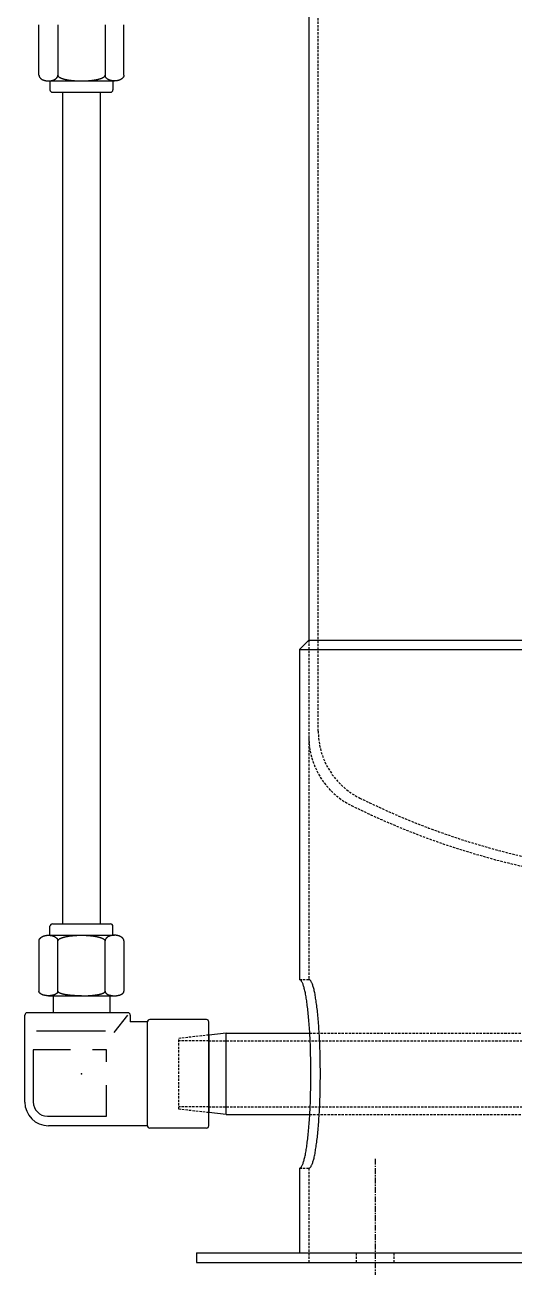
# Model space of a CAD drawing. Extents: x 248 to 1051, y -44 to 964.
# Drawn here: x 275.1 to 378.8, y 89.5 to 353 of the extents above; entities that cross this region are included whole.
import ezdxf

# ---------------------------------------------------------------- set-up
doc = ezdxf.new("R2010")
doc.units = 0
doc.linetypes.add('CENTER', pattern=[2, 1.25, -0.25, 0.25, -0.25])
doc.linetypes.add('DASHED', pattern=[0.75, 0.5, -0.25])
doc.layers.get('0').update_dxf_attribs({"linetype": 'CONTINUOUS'})
doc.layers.add('CENTER', color=1, linetype='CENTER')

msp = doc.modelspace()

# ---------------------------------------------------------------- linework, layer by layer
at = {"color": 3, "linetype": 'DASHED'}
for p, q in [((337.3, 203.21), (337.3, 378.65)), ((335.3, 222.52), (335.3, 150.52)), ((333.3, 150.52), (335.3, 150.52)), ((314.09, 138.75), (307.74, 138.02)), ((307.74, 123.02), (307.74, 138.02)), ((314.09, 137.52), (307.74, 137.52)), ((314.09, 137.52), (393.5, 137.52)), ((335.5, 139.17), (389.85, 139.17)), ((314.09, 123.52), (307.74, 123.52)), ((314.09, 122.29), (307.74, 123.02)), ((314.09, 123.52), (393.5, 123.52)), ((335.5, 121.87), (389.85, 121.87)), ((333.3, 110.52), (335.3, 110.52)), ((335.3, 110.52), (335.3, 90.52)), ((345.33, 92.52), (345.33, 90.52)), ((353.33, 92.52), (353.33, 90.52))]:
    msp.add_line(p, q, dxfattribs=at)
at = {"color": 7, "linetype": 'CONTINUOUS'}
for p, q in [((335.3, 361.87), (335.3, 222.52)), ((278.09, 342.33), (278.09, 353.01)), ((282.09, 353.01), (282.09, 342.04)), ((292.1, 353.01), (292.1, 342.04)), ((296.09, 342.33), (296.09, 353.01)), ((280.09, 341.12), (294.1, 341.12)), ((280.42, 341.12), (280.42, 339.22)), ((293.76, 341.12), (293.76, 339.22)), ((280.92, 338.72), (293.26, 338.72)), ((283.09, 338.72), (283.09, 162.32)), ((291.09, 338.72), (291.09, 162.32)), ((333.3, 220.52), (335.3, 222.52)), ((335.3, 222.52), (416.5, 222.52)), ((333.3, 220.52), (333.3, 150.52)), ((333.3, 220.52), (416.5, 220.52)), ((280.42, 159.92), (280.42, 161.82)), ((280.92, 162.32), (293.26, 162.32)), ((293.76, 159.92), (293.76, 161.82)), ((278.09, 158.71), (278.09, 148.02)), ((280.09, 159.92), (294.1, 159.92)), ((282.09, 148.02), (282.09, 158.99)), ((292.1, 148.02), (292.1, 158.99)), ((296.09, 158.71), (296.09, 148.02)), ((280.09, 147.09), (294.1, 147.09)), ((281.08, 147.09), (281.08, 143.48)), ((293.11, 147.09), (293.11, 143.48)), ((275.09, 124.52), (275.09, 142.98)), ((296.95, 143.48), (275.59, 143.48)), ((294, 139.29), (296.95, 142.98)), ((297.45, 142.98), (297.45, 141.52)), ((301.09, 141.52), (297.45, 141.52)), ((301.09, 119.52), (301.09, 141.52)), ((313.59, 142.02), (301.59, 142.02)), ((314.09, 119.52), (314.09, 141.52)), ((277.55, 139.63), (292.2, 139.63)), ((317.74, 139.17), (314.09, 138.75)), ((314.09, 138.75), (314.09, 122.29)), ((317.74, 121.87), (317.74, 139.17)), ((317.74, 139.17), (335.5, 139.17)), ((276.87, 135.58), (276.87, 124.55)), ((284.79, 135.58), (276.87, 135.58)), ((292.41, 135.58), (289.42, 135.58)), ((292.41, 133.05), (292.41, 135.58)), ((292.41, 121.55), (292.41, 128.12)), ((279.87, 121.55), (292.41, 121.55)), ((317.74, 121.87), (314.09, 122.29)), ((317.74, 121.87), (335.5, 121.87)), ((301.09, 119.52), (280.09, 119.52)), ((313.59, 119.02), (301.59, 119.02)), ((333.3, 110.52), (333.3, 92.52)), ((311.5, 92.52), (311.5, 90.52)), ((311.5, 92.52), (416.5, 92.52)), ((311.5, 90.52), (416.5, 90.52))]:
    msp.add_line(p, q, dxfattribs=at)
for points in [[(278.09, 342.33, 0), (278.09, 342.3, 0), (278.1, 342.27, 0), (278.1, 342.24, 0), (278.1, 342.21, 0), (278.11, 342.18, 0), (278.12, 342.15, 0), (278.12, 342.12, 0), (278.13, 342.09, 0), (278.14, 342.06, 0), (278.15, 342.03, 0), (278.17, 342, 0), (278.18, 341.98, 0), (278.19, 341.95, 0), (278.21, 341.92, 0), (278.23, 341.89, 0), (278.25, 341.86, 0), (278.26, 341.84, 0), (278.29, 341.81, 0), (278.31, 341.78, 0), (278.33, 341.76, 0), (278.35, 341.73, 0), (278.38, 341.7, 0), (278.4, 341.68, 0), (278.43, 341.65, 0), (278.46, 341.63, 0), (278.49, 341.61, 0), (278.52, 341.58, 0), (278.55, 341.56, 0), (278.58, 341.54, 0), (278.61, 341.51, 0), (278.64, 341.49, 0), (278.68, 341.47, 0), (278.71, 341.45, 0), (278.75, 341.43, 0), (278.79, 341.41, 0), (278.82, 341.39, 0), (278.86, 341.37, 0), (278.9, 341.35, 0), (278.94, 341.34, 0), (278.98, 341.32, 0), (279.02, 341.3, 0), (279.06, 341.29, 0), (279.11, 341.27, 0), (279.15, 341.26, 0), (279.19, 341.25, 0), (279.24, 341.23, 0), (279.28, 341.22, 0), (279.33, 341.21, 0), (279.37, 341.2, 0), (279.42, 341.19, 0), (279.46, 341.18, 0), (279.51, 341.17, 0), (279.56, 341.16, 0), (279.61, 341.15, 0), (279.65, 341.15, 0), (279.7, 341.14, 0), (279.75, 341.13, 0), (279.8, 341.13, 0), (279.85, 341.12, 0), (279.89, 341.12, 0), (279.94, 341.12, 0), (279.99, 341.12, 0), (280.04, 341.12, 0), (280.09, 341.12, 0), (280.14, 341.12, 0), (280.19, 341.12, 0), (280.24, 341.12, 0), (280.29, 341.12, 0), (280.33, 341.12, 0), (280.38, 341.13, 0), (280.43, 341.13, 0), (280.48, 341.14, 0), (280.53, 341.15, 0), (280.58, 341.15, 0), (280.62, 341.16, 0), (280.67, 341.17, 0), (280.72, 341.18, 0), (280.76, 341.19, 0), (280.81, 341.2, 0), (280.86, 341.21, 0), (280.9, 341.22, 0), (280.94, 341.23, 0), (280.99, 341.25, 0), (281.03, 341.26, 0), (281.07, 341.27, 0), (281.12, 341.29, 0), (281.16, 341.3, 0), (281.2, 341.32, 0), (281.24, 341.34, 0), (281.28, 341.35, 0), (281.32, 341.37, 0), (281.36, 341.39, 0), (281.4, 341.41, 0), (281.43, 341.43, 0), (281.47, 341.45, 0), (281.5, 341.47, 0), (281.54, 341.49, 0), (281.57, 341.51, 0), (281.6, 341.54, 0), (281.63, 341.56, 0), (281.67, 341.58, 0), (281.69, 341.61, 0), (281.72, 341.63, 0), (281.75, 341.65, 0), (281.78, 341.68, 0), (281.8, 341.7, 0), (281.83, 341.73, 0), (281.85, 341.76, 0), (281.88, 341.78, 0), (281.9, 341.81, 0), (281.92, 341.84, 0), (281.94, 341.86, 0), (281.95, 341.89, 0), (281.97, 341.92, 0), (281.99, 341.95, 0), (282, 341.98, 0), (282.02, 342, 0), (282.03, 342.03, 0), (282.04, 342.06, 0), (282.05, 342.09, 0), (282.06, 342.12, 0), (282.07, 342.15, 0), (282.07, 342.18, 0), (282.08, 342.21, 0), (282.08, 342.24, 0), (282.09, 342.27, 0), (282.09, 342.3, 0), (282.09, 342.33, 0)], [(282.09, 342.33, 0), (282.09, 342.3, 0), (282.09, 342.27, 0), (282.1, 342.24, 0), (282.11, 342.21, 0), (282.13, 342.18, 0), (282.14, 342.15, 0), (282.16, 342.12, 0), (282.18, 342.09, 0), (282.21, 342.06, 0), (282.24, 342.03, 0), (282.27, 342, 0), (282.3, 341.98, 0), (282.34, 341.95, 0), (282.38, 341.92, 0), (282.42, 341.89, 0), (282.47, 341.86, 0), (282.52, 341.84, 0), (282.57, 341.81, 0), (282.62, 341.78, 0), (282.68, 341.76, 0), (282.74, 341.73, 0), (282.8, 341.7, 0), (282.87, 341.68, 0), (282.93, 341.65, 0), (283, 341.63, 0), (283.07, 341.61, 0), (283.15, 341.58, 0), (283.22, 341.56, 0), (283.3, 341.54, 0), (283.38, 341.51, 0), (283.47, 341.49, 0), (283.55, 341.47, 0), (283.64, 341.45, 0), (283.73, 341.43, 0), (283.82, 341.41, 0), (283.92, 341.39, 0), (284.01, 341.37, 0), (284.11, 341.35, 0), (284.21, 341.34, 0), (284.31, 341.32, 0), (284.42, 341.3, 0), (284.52, 341.29, 0), (284.63, 341.27, 0), (284.73, 341.26, 0), (284.84, 341.25, 0), (284.95, 341.23, 0), (285.06, 341.22, 0), (285.18, 341.21, 0), (285.29, 341.2, 0), (285.41, 341.19, 0), (285.52, 341.18, 0), (285.64, 341.17, 0), (285.76, 341.16, 0), (285.88, 341.15, 0), (286, 341.15, 0), (286.12, 341.14, 0), (286.24, 341.13, 0), (286.36, 341.13, 0), (286.48, 341.12, 0), (286.6, 341.12, 0), (286.73, 341.12, 0), (286.85, 341.12, 0), (286.97, 341.12, 0), (287.09, 341.12, 0), (287.22, 341.12, 0), (287.34, 341.12, 0), (287.46, 341.12, 0), (287.58, 341.12, 0), (287.71, 341.12, 0), (287.83, 341.13, 0), (287.95, 341.13, 0), (288.07, 341.14, 0), (288.19, 341.15, 0), (288.31, 341.15, 0), (288.43, 341.16, 0), (288.55, 341.17, 0), (288.66, 341.18, 0), (288.78, 341.19, 0), (288.89, 341.2, 0), (289.01, 341.21, 0), (289.12, 341.22, 0), (289.23, 341.23, 0), (289.34, 341.25, 0), (289.45, 341.26, 0), (289.56, 341.27, 0), (289.67, 341.29, 0), (289.77, 341.3, 0), (289.88, 341.32, 0), (289.98, 341.34, 0), (290.08, 341.35, 0), (290.17, 341.37, 0), (290.27, 341.39, 0), (290.36, 341.41, 0), (290.45, 341.43, 0), (290.55, 341.45, 0), (290.63, 341.47, 0), (290.72, 341.49, 0), (290.8, 341.51, 0), (290.88, 341.54, 0), (290.96, 341.56, 0), (291.04, 341.58, 0), (291.11, 341.61, 0), (291.19, 341.63, 0), (291.26, 341.65, 0), (291.32, 341.68, 0), (291.39, 341.7, 0), (291.45, 341.73, 0), (291.51, 341.76, 0), (291.56, 341.78, 0), (291.62, 341.81, 0), (291.67, 341.84, 0), (291.72, 341.86, 0), (291.76, 341.89, 0), (291.81, 341.92, 0), (291.85, 341.95, 0), (291.88, 341.98, 0), (291.92, 342, 0), (291.95, 342.03, 0), (291.98, 342.06, 0), (292, 342.09, 0), (292.03, 342.12, 0), (292.05, 342.15, 0), (292.06, 342.18, 0), (292.07, 342.21, 0), (292.09, 342.24, 0), (292.09, 342.27, 0), (292.1, 342.3, 0), (292.1, 342.33, 0)], [(296.09, 342.33, 0), (296.09, 342.3, 0), (296.09, 342.27, 0), (296.09, 342.24, 0), (296.08, 342.21, 0), (296.08, 342.18, 0), (296.07, 342.15, 0), (296.06, 342.12, 0), (296.06, 342.09, 0), (296.05, 342.06, 0), (296.03, 342.03, 0), (296.02, 342, 0), (296.01, 341.98, 0), (295.99, 341.95, 0), (295.98, 341.92, 0), (295.96, 341.89, 0), (295.94, 341.86, 0), (295.92, 341.84, 0), (295.9, 341.81, 0), (295.88, 341.78, 0), (295.86, 341.76, 0), (295.83, 341.73, 0), (295.81, 341.7, 0), (295.78, 341.68, 0), (295.76, 341.65, 0), (295.73, 341.63, 0), (295.7, 341.61, 0), (295.67, 341.58, 0), (295.64, 341.56, 0), (295.61, 341.54, 0), (295.58, 341.51, 0), (295.54, 341.49, 0), (295.51, 341.47, 0), (295.47, 341.45, 0), (295.44, 341.43, 0), (295.4, 341.41, 0), (295.36, 341.39, 0), (295.32, 341.37, 0), (295.29, 341.35, 0), (295.25, 341.34, 0), (295.21, 341.32, 0), (295.17, 341.3, 0), (295.12, 341.29, 0), (295.08, 341.27, 0), (295.04, 341.26, 0), (295, 341.25, 0), (294.95, 341.23, 0), (294.91, 341.22, 0), (294.86, 341.21, 0), (294.81, 341.2, 0), (294.77, 341.19, 0), (294.72, 341.18, 0), (294.68, 341.17, 0), (294.63, 341.16, 0), (294.58, 341.15, 0), (294.53, 341.15, 0), (294.49, 341.14, 0), (294.44, 341.13, 0), (294.39, 341.13, 0), (294.34, 341.12, 0), (294.29, 341.12, 0), (294.24, 341.12, 0), (294.19, 341.12, 0), (294.15, 341.12, 0), (294.1, 341.12, 0), (294.05, 341.12, 0), (294, 341.12, 0), (293.95, 341.12, 0), (293.9, 341.12, 0), (293.85, 341.12, 0), (293.8, 341.13, 0), (293.75, 341.13, 0), (293.71, 341.14, 0), (293.66, 341.15, 0), (293.61, 341.15, 0), (293.56, 341.16, 0), (293.52, 341.17, 0), (293.47, 341.18, 0), (293.42, 341.19, 0), (293.38, 341.2, 0), (293.33, 341.21, 0), (293.29, 341.22, 0), (293.24, 341.23, 0), (293.2, 341.25, 0), (293.15, 341.26, 0), (293.11, 341.27, 0), (293.07, 341.29, 0), (293.03, 341.3, 0), (292.99, 341.32, 0), (292.95, 341.34, 0), (292.91, 341.35, 0), (292.87, 341.37, 0), (292.83, 341.39, 0), (292.79, 341.41, 0), (292.75, 341.43, 0), (292.72, 341.45, 0), (292.68, 341.47, 0), (292.65, 341.49, 0), (292.62, 341.51, 0), (292.58, 341.54, 0), (292.55, 341.56, 0), (292.52, 341.58, 0), (292.49, 341.61, 0), (292.46, 341.63, 0), (292.44, 341.65, 0), (292.41, 341.68, 0), (292.38, 341.7, 0), (292.36, 341.73, 0), (292.33, 341.76, 0), (292.31, 341.78, 0), (292.29, 341.81, 0), (292.27, 341.84, 0), (292.25, 341.86, 0), (292.23, 341.89, 0), (292.22, 341.92, 0), (292.2, 341.95, 0), (292.19, 341.98, 0), (292.17, 342, 0), (292.16, 342.03, 0), (292.15, 342.06, 0), (292.14, 342.09, 0), (292.13, 342.12, 0), (292.12, 342.15, 0), (292.11, 342.18, 0), (292.11, 342.21, 0), (292.11, 342.24, 0), (292.1, 342.27, 0), (292.1, 342.3, 0), (292.1, 342.33, 0)], [(278.09, 158.71, 0), (278.09, 158.74, 0), (278.1, 158.76, 0), (278.1, 158.79, 0), (278.1, 158.82, 0), (278.11, 158.85, 0), (278.12, 158.88, 0), (278.12, 158.91, 0), (278.13, 158.94, 0), (278.14, 158.97, 0), (278.15, 159, 0), (278.17, 159.03, 0), (278.18, 159.06, 0), (278.19, 159.09, 0), (278.21, 159.11, 0), (278.23, 159.14, 0), (278.25, 159.17, 0), (278.26, 159.2, 0), (278.29, 159.22, 0), (278.31, 159.25, 0), (278.33, 159.28, 0), (278.35, 159.3, 0), (278.38, 159.33, 0), (278.4, 159.35, 0), (278.43, 159.38, 0), (278.46, 159.4, 0), (278.49, 159.43, 0), (278.52, 159.45, 0), (278.55, 159.47, 0), (278.58, 159.5, 0), (278.61, 159.52, 0), (278.64, 159.54, 0), (278.68, 159.56, 0), (278.71, 159.58, 0), (278.75, 159.6, 0), (278.79, 159.62, 0), (278.82, 159.64, 0), (278.86, 159.66, 0), (278.9, 159.68, 0), (278.94, 159.7, 0), (278.98, 159.71, 0), (279.02, 159.73, 0), (279.06, 159.75, 0), (279.11, 159.76, 0), (279.15, 159.77, 0), (279.19, 159.79, 0), (279.24, 159.8, 0), (279.28, 159.81, 0), (279.33, 159.82, 0), (279.37, 159.84, 0), (279.42, 159.85, 0), (279.46, 159.86, 0), (279.51, 159.87, 0), (279.56, 159.87, 0), (279.61, 159.88, 0), (279.65, 159.89, 0), (279.7, 159.89, 0), (279.75, 159.9, 0), (279.8, 159.9, 0), (279.85, 159.91, 0), (279.89, 159.91, 0), (279.94, 159.91, 0), (279.99, 159.91, 0), (280.04, 159.92, 0), (280.09, 159.92, 0), (280.14, 159.92, 0), (280.19, 159.91, 0), (280.24, 159.91, 0), (280.29, 159.91, 0), (280.33, 159.91, 0), (280.38, 159.9, 0), (280.43, 159.9, 0), (280.48, 159.89, 0), (280.53, 159.89, 0), (280.58, 159.88, 0), (280.62, 159.87, 0), (280.67, 159.87, 0), (280.72, 159.86, 0), (280.76, 159.85, 0), (280.81, 159.84, 0), (280.86, 159.82, 0), (280.9, 159.81, 0), (280.94, 159.8, 0), (280.99, 159.79, 0), (281.03, 159.77, 0), (281.07, 159.76, 0), (281.12, 159.75, 0), (281.16, 159.73, 0), (281.2, 159.71, 0), (281.24, 159.7, 0), (281.28, 159.68, 0), (281.32, 159.66, 0), (281.36, 159.64, 0), (281.4, 159.62, 0), (281.43, 159.6, 0), (281.47, 159.58, 0), (281.5, 159.56, 0), (281.54, 159.54, 0), (281.57, 159.52, 0), (281.6, 159.5, 0), (281.63, 159.47, 0), (281.67, 159.45, 0), (281.69, 159.43, 0), (281.72, 159.4, 0), (281.75, 159.38, 0), (281.78, 159.35, 0), (281.8, 159.33, 0), (281.83, 159.3, 0), (281.85, 159.28, 0), (281.88, 159.25, 0), (281.9, 159.22, 0), (281.92, 159.2, 0), (281.94, 159.17, 0), (281.95, 159.14, 0), (281.97, 159.11, 0), (281.99, 159.09, 0), (282, 159.06, 0), (282.02, 159.03, 0), (282.03, 159, 0), (282.04, 158.97, 0), (282.05, 158.94, 0), (282.06, 158.91, 0), (282.07, 158.88, 0), (282.07, 158.85, 0), (282.08, 158.82, 0), (282.08, 158.79, 0), (282.09, 158.76, 0), (282.09, 158.74, 0), (282.09, 158.71, 0)], [(282.09, 158.71, 0), (282.09, 158.74, 0), (282.09, 158.76, 0), (282.1, 158.79, 0), (282.11, 158.82, 0), (282.13, 158.85, 0), (282.14, 158.88, 0), (282.16, 158.91, 0), (282.18, 158.94, 0), (282.21, 158.97, 0), (282.24, 159, 0), (282.27, 159.03, 0), (282.3, 159.06, 0), (282.34, 159.09, 0), (282.38, 159.11, 0), (282.42, 159.14, 0), (282.47, 159.17, 0), (282.52, 159.2, 0), (282.57, 159.22, 0), (282.62, 159.25, 0), (282.68, 159.28, 0), (282.74, 159.3, 0), (282.8, 159.33, 0), (282.87, 159.35, 0), (282.93, 159.38, 0), (283, 159.4, 0), (283.07, 159.43, 0), (283.15, 159.45, 0), (283.22, 159.47, 0), (283.3, 159.5, 0), (283.38, 159.52, 0), (283.47, 159.54, 0), (283.55, 159.56, 0), (283.64, 159.58, 0), (283.73, 159.6, 0), (283.82, 159.62, 0), (283.92, 159.64, 0), (284.01, 159.66, 0), (284.11, 159.68, 0), (284.21, 159.7, 0), (284.31, 159.71, 0), (284.42, 159.73, 0), (284.52, 159.75, 0), (284.63, 159.76, 0), (284.73, 159.77, 0), (284.84, 159.79, 0), (284.95, 159.8, 0), (285.06, 159.81, 0), (285.18, 159.82, 0), (285.29, 159.84, 0), (285.41, 159.85, 0), (285.52, 159.86, 0), (285.64, 159.87, 0), (285.76, 159.87, 0), (285.88, 159.88, 0), (286, 159.89, 0), (286.12, 159.89, 0), (286.24, 159.9, 0), (286.36, 159.9, 0), (286.48, 159.91, 0), (286.6, 159.91, 0), (286.73, 159.91, 0), (286.85, 159.91, 0), (286.97, 159.92, 0), (287.09, 159.92, 0), (287.22, 159.92, 0), (287.34, 159.91, 0), (287.46, 159.91, 0), (287.58, 159.91, 0), (287.71, 159.91, 0), (287.83, 159.9, 0), (287.95, 159.9, 0), (288.07, 159.89, 0), (288.19, 159.89, 0), (288.31, 159.88, 0), (288.43, 159.87, 0), (288.55, 159.87, 0), (288.66, 159.86, 0), (288.78, 159.85, 0), (288.89, 159.84, 0), (289.01, 159.82, 0), (289.12, 159.81, 0), (289.23, 159.8, 0), (289.34, 159.79, 0), (289.45, 159.77, 0), (289.56, 159.76, 0), (289.67, 159.75, 0), (289.77, 159.73, 0), (289.88, 159.71, 0), (289.98, 159.7, 0), (290.08, 159.68, 0), (290.17, 159.66, 0), (290.27, 159.64, 0), (290.36, 159.62, 0), (290.45, 159.6, 0), (290.55, 159.58, 0), (290.63, 159.56, 0), (290.72, 159.54, 0), (290.8, 159.52, 0), (290.88, 159.5, 0), (290.96, 159.47, 0), (291.04, 159.45, 0), (291.11, 159.43, 0), (291.19, 159.4, 0), (291.26, 159.38, 0), (291.32, 159.35, 0), (291.39, 159.33, 0), (291.45, 159.3, 0), (291.51, 159.28, 0), (291.56, 159.25, 0), (291.62, 159.22, 0), (291.67, 159.2, 0), (291.72, 159.17, 0), (291.76, 159.14, 0), (291.81, 159.11, 0), (291.85, 159.09, 0), (291.88, 159.06, 0), (291.92, 159.03, 0), (291.95, 159, 0), (291.98, 158.97, 0), (292, 158.94, 0), (292.03, 158.91, 0), (292.05, 158.88, 0), (292.06, 158.85, 0), (292.07, 158.82, 0), (292.09, 158.79, 0), (292.09, 158.76, 0), (292.1, 158.74, 0), (292.1, 158.71, 0)], [(296.09, 158.71, 0), (296.09, 158.74, 0), (296.09, 158.76, 0), (296.09, 158.79, 0), (296.08, 158.82, 0), (296.08, 158.85, 0), (296.07, 158.88, 0), (296.06, 158.91, 0), (296.06, 158.94, 0), (296.05, 158.97, 0), (296.03, 159, 0), (296.02, 159.03, 0), (296.01, 159.06, 0), (295.99, 159.09, 0), (295.98, 159.11, 0), (295.96, 159.14, 0), (295.94, 159.17, 0), (295.92, 159.2, 0), (295.9, 159.22, 0), (295.88, 159.25, 0), (295.86, 159.28, 0), (295.83, 159.3, 0), (295.81, 159.33, 0), (295.78, 159.35, 0), (295.76, 159.38, 0), (295.73, 159.4, 0), (295.7, 159.43, 0), (295.67, 159.45, 0), (295.64, 159.47, 0), (295.61, 159.5, 0), (295.58, 159.52, 0), (295.54, 159.54, 0), (295.51, 159.56, 0), (295.47, 159.58, 0), (295.44, 159.6, 0), (295.4, 159.62, 0), (295.36, 159.64, 0), (295.32, 159.66, 0), (295.29, 159.68, 0), (295.25, 159.7, 0), (295.21, 159.71, 0), (295.17, 159.73, 0), (295.12, 159.75, 0), (295.08, 159.76, 0), (295.04, 159.77, 0), (295, 159.79, 0), (294.95, 159.8, 0), (294.91, 159.81, 0), (294.86, 159.82, 0), (294.81, 159.84, 0), (294.77, 159.85, 0), (294.72, 159.86, 0), (294.68, 159.87, 0), (294.63, 159.87, 0), (294.58, 159.88, 0), (294.53, 159.89, 0), (294.49, 159.89, 0), (294.44, 159.9, 0), (294.39, 159.9, 0), (294.34, 159.91, 0), (294.29, 159.91, 0), (294.24, 159.91, 0), (294.19, 159.91, 0), (294.15, 159.92, 0), (294.1, 159.92, 0), (294.05, 159.92, 0), (294, 159.91, 0), (293.95, 159.91, 0), (293.9, 159.91, 0), (293.85, 159.91, 0), (293.8, 159.9, 0), (293.75, 159.9, 0), (293.71, 159.89, 0), (293.66, 159.89, 0), (293.61, 159.88, 0), (293.56, 159.87, 0), (293.52, 159.87, 0), (293.47, 159.86, 0), (293.42, 159.85, 0), (293.38, 159.84, 0), (293.33, 159.82, 0), (293.29, 159.81, 0), (293.24, 159.8, 0), (293.2, 159.79, 0), (293.15, 159.77, 0), (293.11, 159.76, 0), (293.07, 159.75, 0), (293.03, 159.73, 0), (292.99, 159.71, 0), (292.95, 159.7, 0), (292.91, 159.68, 0), (292.87, 159.66, 0), (292.83, 159.64, 0), (292.79, 159.62, 0), (292.75, 159.6, 0), (292.72, 159.58, 0), (292.68, 159.56, 0), (292.65, 159.54, 0), (292.62, 159.52, 0), (292.58, 159.5, 0), (292.55, 159.47, 0), (292.52, 159.45, 0), (292.49, 159.43, 0), (292.46, 159.4, 0), (292.44, 159.38, 0), (292.41, 159.35, 0), (292.38, 159.33, 0), (292.36, 159.3, 0), (292.33, 159.28, 0), (292.31, 159.25, 0), (292.29, 159.22, 0), (292.27, 159.2, 0), (292.25, 159.17, 0), (292.23, 159.14, 0), (292.22, 159.11, 0), (292.2, 159.09, 0), (292.19, 159.06, 0), (292.17, 159.03, 0), (292.16, 159, 0), (292.15, 158.97, 0), (292.14, 158.94, 0), (292.13, 158.91, 0), (292.12, 158.88, 0), (292.11, 158.85, 0), (292.11, 158.82, 0), (292.11, 158.79, 0), (292.1, 158.76, 0), (292.1, 158.74, 0), (292.1, 158.71, 0)], [(333.3, 110.52, 0), (333.36, 110.52, 0), (333.42, 110.54, 0), (333.48, 110.57, 0), (333.54, 110.61, 0), (333.6, 110.67, 0), (333.66, 110.73, 0), (333.72, 110.81, 0), (333.78, 110.9, 0), (333.83, 111, 0), (333.89, 111.12, 0), (333.95, 111.24, 0), (334.01, 111.38, 0), (334.07, 111.53, 0), (334.12, 111.69, 0), (334.18, 111.86, 0), (334.23, 112.04, 0), (334.29, 112.23, 0), (334.34, 112.44, 0), (334.4, 112.65, 0), (334.45, 112.88, 0), (334.5, 113.11, 0), (334.56, 113.36, 0), (334.61, 113.62, 0), (334.66, 113.89, 0), (334.71, 114.17, 0), (334.75, 114.45, 0), (334.8, 114.75, 0), (334.85, 115.06, 0), (334.89, 115.37, 0), (334.94, 115.7, 0), (334.98, 116.03, 0), (335.03, 116.37, 0), (335.07, 116.73, 0), (335.11, 117.08, 0), (335.15, 117.45, 0), (335.19, 117.83, 0), (335.22, 118.21, 0), (335.26, 118.6, 0), (335.3, 119, 0), (335.33, 119.41, 0), (335.36, 119.82, 0), (335.39, 120.23, 0), (335.42, 120.66, 0), (335.45, 121.09, 0), (335.48, 121.52, 0), (335.51, 121.97, 0), (335.53, 122.41, 0), (335.56, 122.86, 0), (335.58, 123.32, 0), (335.6, 123.78, 0), (335.62, 124.24, 0), (335.63, 124.71, 0), (335.65, 125.18, 0), (335.67, 125.66, 0), (335.68, 126.13, 0), (335.69, 126.61, 0), (335.7, 127.1, 0), (335.71, 127.58, 0), (335.72, 128.07, 0), (335.73, 128.56, 0), (335.73, 129.04, 0), (335.74, 129.53, 0), (335.74, 130.03, 0), (335.74, 130.52, 0), (335.74, 131.01, 0), (335.74, 131.5, 0), (335.73, 131.99, 0), (335.73, 132.48, 0), (335.72, 132.97, 0), (335.71, 133.45, 0), (335.7, 133.94, 0), (335.69, 134.42, 0), (335.68, 134.9, 0), (335.67, 135.38, 0), (335.65, 135.85, 0), (335.63, 136.32, 0), (335.62, 136.79, 0), (335.6, 137.25, 0), (335.58, 137.71, 0), (335.56, 138.17, 0), (335.53, 138.62, 0), (335.51, 139.07, 0), (335.48, 139.51, 0), (335.45, 139.94, 0), (335.42, 140.37, 0), (335.39, 140.8, 0), (335.36, 141.22, 0), (335.33, 141.63, 0), (335.3, 142.03, 0), (335.26, 142.43, 0), (335.22, 142.82, 0), (335.19, 143.2, 0), (335.15, 143.58, 0), (335.11, 143.95, 0), (335.07, 144.31, 0), (335.03, 144.66, 0), (334.98, 145, 0), (334.94, 145.34, 0), (334.89, 145.66, 0), (334.85, 145.98, 0), (334.8, 146.28, 0), (334.75, 146.58, 0), (334.71, 146.87, 0), (334.66, 147.15, 0), (334.61, 147.41, 0), (334.56, 147.67, 0), (334.5, 147.92, 0), (334.45, 148.16, 0), (334.4, 148.38, 0), (334.34, 148.6, 0), (334.29, 148.8, 0), (334.23, 148.99, 0), (334.18, 149.18, 0), (334.12, 149.35, 0), (334.07, 149.51, 0), (334.01, 149.66, 0), (333.95, 149.79, 0), (333.89, 149.92, 0), (333.83, 150.03, 0), (333.78, 150.13, 0), (333.72, 150.22, 0), (333.66, 150.3, 0), (333.6, 150.37, 0), (333.54, 150.42, 0), (333.48, 150.46, 0), (333.42, 150.49, 0), (333.36, 150.51, 0), (333.3, 150.52, 0)], [(282.09, 148.02, 0), (282.09, 148, 0), (282.09, 147.97, 0), (282.08, 147.95, 0), (282.08, 147.93, 0), (282.07, 147.91, 0), (282.07, 147.88, 0), (282.06, 147.86, 0), (282.05, 147.84, 0), (282.04, 147.81, 0), (282.03, 147.79, 0), (282.02, 147.77, 0), (282, 147.75, 0), (281.99, 147.73, 0), (281.97, 147.71, 0), (281.95, 147.68, 0), (281.94, 147.66, 0), (281.92, 147.64, 0), (281.9, 147.62, 0), (281.88, 147.6, 0), (281.85, 147.58, 0), (281.83, 147.56, 0), (281.8, 147.54, 0), (281.78, 147.52, 0), (281.75, 147.5, 0), (281.72, 147.48, 0), (281.69, 147.46, 0), (281.67, 147.44, 0), (281.63, 147.43, 0), (281.6, 147.41, 0), (281.57, 147.39, 0), (281.54, 147.38, 0), (281.5, 147.36, 0), (281.47, 147.34, 0), (281.43, 147.33, 0), (281.4, 147.31, 0), (281.36, 147.3, 0), (281.32, 147.28, 0), (281.28, 147.27, 0), (281.24, 147.26, 0), (281.2, 147.24, 0), (281.16, 147.23, 0), (281.12, 147.22, 0), (281.07, 147.21, 0), (281.03, 147.19, 0), (280.99, 147.19, 0), (280.94, 147.18, 0), (280.9, 147.16, 0), (280.86, 147.16, 0), (280.81, 147.15, 0), (280.76, 147.14, 0), (280.72, 147.13, 0), (280.67, 147.12, 0), (280.62, 147.12, 0), (280.58, 147.11, 0), (280.53, 147.11, 0), (280.48, 147.1, 0), (280.43, 147.1, 0), (280.38, 147.09, 0), (280.33, 147.09, 0), (280.29, 147.09, 0), (280.24, 147.09, 0), (280.19, 147.09, 0), (280.14, 147.09, 0), (280.09, 147.09, 0), (280.04, 147.09, 0), (279.99, 147.09, 0), (279.94, 147.09, 0), (279.89, 147.09, 0), (279.85, 147.09, 0), (279.8, 147.09, 0), (279.75, 147.1, 0), (279.7, 147.1, 0), (279.65, 147.11, 0), (279.61, 147.11, 0), (279.56, 147.12, 0), (279.51, 147.12, 0), (279.46, 147.13, 0), (279.42, 147.14, 0), (279.37, 147.15, 0), (279.33, 147.16, 0), (279.28, 147.16, 0), (279.24, 147.18, 0), (279.19, 147.19, 0), (279.15, 147.19, 0), (279.11, 147.21, 0), (279.06, 147.22, 0), (279.02, 147.23, 0), (278.98, 147.24, 0), (278.94, 147.26, 0), (278.9, 147.27, 0), (278.86, 147.28, 0), (278.82, 147.3, 0), (278.79, 147.31, 0), (278.75, 147.33, 0), (278.71, 147.34, 0), (278.68, 147.36, 0), (278.64, 147.38, 0), (278.61, 147.39, 0), (278.58, 147.41, 0), (278.55, 147.43, 0), (278.52, 147.44, 0), (278.49, 147.46, 0), (278.46, 147.48, 0), (278.43, 147.5, 0), (278.4, 147.52, 0), (278.38, 147.54, 0), (278.35, 147.56, 0), (278.33, 147.58, 0), (278.31, 147.6, 0), (278.29, 147.62, 0), (278.26, 147.64, 0), (278.25, 147.66, 0), (278.23, 147.68, 0), (278.21, 147.71, 0), (278.19, 147.73, 0), (278.18, 147.75, 0), (278.17, 147.77, 0), (278.15, 147.79, 0), (278.14, 147.81, 0), (278.13, 147.84, 0), (278.12, 147.86, 0), (278.12, 147.88, 0), (278.11, 147.91, 0), (278.1, 147.93, 0), (278.1, 147.95, 0), (278.1, 147.97, 0), (278.09, 148, 0), (278.09, 148.02, 0)], [(287.09, 147.07, 0), (287.03, 147.07, 0), (286.97, 147.07, 0), (286.91, 147.07, 0), (286.85, 147.07, 0), (286.79, 147.07, 0), (286.73, 147.07, 0), (286.67, 147.07, 0), (286.61, 147.07, 0), (286.55, 147.07, 0), (286.49, 147.07, 0), (286.43, 147.07, 0), (286.37, 147.08, 0), (286.31, 147.08, 0), (286.25, 147.08, 0), (286.19, 147.08, 0), (286.13, 147.08, 0), (286.07, 147.09, 0), (286.01, 147.09, 0), (285.95, 147.09, 0), (285.89, 147.09, 0), (285.83, 147.09, 0), (285.77, 147.1, 0), (285.71, 147.1, 0), (285.65, 147.1, 0), (285.59, 147.11, 0), (285.54, 147.11, 0), (285.48, 147.11, 0), (285.42, 147.12, 0), (285.36, 147.12, 0), (285.31, 147.12, 0), (285.25, 147.13, 0), (285.19, 147.13, 0), (285.13, 147.14, 0), (285.08, 147.14, 0), (285.02, 147.15, 0), (284.97, 147.15, 0), (284.91, 147.16, 0), (284.86, 147.16, 0), (284.8, 147.17, 0), (284.75, 147.17, 0), (284.69, 147.18, 0), (284.64, 147.18, 0), (284.59, 147.19, 0), (284.53, 147.19, 0), (284.48, 147.2, 0), (284.43, 147.21, 0), (284.38, 147.21, 0), (284.33, 147.22, 0), (284.27, 147.22, 0), (284.23, 147.23, 0), (284.18, 147.24, 0), (284.12, 147.25, 0), (284.08, 147.25, 0), (284.03, 147.26, 0), (283.98, 147.27, 0), (283.93, 147.27, 0), (283.88, 147.28, 0), (283.84, 147.29, 0), (283.79, 147.3, 0), (283.74, 147.3, 0), (283.7, 147.31, 0), (283.65, 147.32, 0), (283.61, 147.33, 0), (283.56, 147.34, 0), (283.52, 147.34, 0), (283.48, 147.35, 0), (283.44, 147.36, 0), (283.39, 147.37, 0), (283.35, 147.38, 0), (283.31, 147.39, 0), (283.27, 147.4, 0), (283.23, 147.41, 0), (283.19, 147.41, 0), (283.16, 147.42, 0), (283.12, 147.43, 0), (283.08, 147.44, 0), (283.05, 147.45, 0), (283.01, 147.46, 0), (282.97, 147.47, 0), (282.94, 147.48, 0), (282.9, 147.49, 0), (282.87, 147.5, 0), (282.84, 147.51, 0), (282.81, 147.52, 0), (282.77, 147.53, 0), (282.74, 147.54, 0), (282.71, 147.55, 0), (282.68, 147.56, 0), (282.66, 147.57, 0), (282.63, 147.58, 0), (282.6, 147.59, 0), (282.57, 147.6, 0), (282.55, 147.62, 0), (282.52, 147.63, 0), (282.5, 147.64, 0), (282.47, 147.65, 0), (282.45, 147.66, 0), (282.43, 147.67, 0), (282.4, 147.68, 0), (282.38, 147.69, 0), (282.36, 147.7, 0), (282.34, 147.72, 0), (282.32, 147.73, 0), (282.31, 147.74, 0), (282.29, 147.75, 0), (282.27, 147.76, 0), (282.25, 147.77, 0), (282.24, 147.78, 0), (282.23, 147.8, 0), (282.21, 147.81, 0), (282.2, 147.82, 0), (282.19, 147.83, 0), (282.17, 147.84, 0), (282.16, 147.85, 0), (282.15, 147.87, 0), (282.14, 147.88, 0), (282.13, 147.89, 0), (282.13, 147.9, 0), (282.12, 147.91, 0), (282.11, 147.93, 0), (282.11, 147.94, 0), (282.1, 147.95, 0), (282.1, 147.96, 0), (282.09, 147.97, 0), (282.09, 147.98, 0), (282.09, 148, 0), (282.09, 148.01, 0), (282.09, 148.02, 0)], [(287.09, 147.07, 0), (287.15, 147.07, 0), (287.21, 147.07, 0), (287.28, 147.07, 0), (287.34, 147.07, 0), (287.4, 147.07, 0), (287.46, 147.07, 0), (287.52, 147.07, 0), (287.58, 147.07, 0), (287.64, 147.07, 0), (287.7, 147.07, 0), (287.76, 147.07, 0), (287.82, 147.08, 0), (287.88, 147.08, 0), (287.94, 147.08, 0), (288, 147.08, 0), (288.06, 147.08, 0), (288.12, 147.09, 0), (288.18, 147.09, 0), (288.24, 147.09, 0), (288.3, 147.09, 0), (288.36, 147.09, 0), (288.42, 147.1, 0), (288.48, 147.1, 0), (288.54, 147.1, 0), (288.59, 147.11, 0), (288.65, 147.11, 0), (288.71, 147.11, 0), (288.77, 147.12, 0), (288.82, 147.12, 0), (288.88, 147.12, 0), (288.94, 147.13, 0), (289, 147.13, 0), (289.05, 147.14, 0), (289.11, 147.14, 0), (289.17, 147.15, 0), (289.22, 147.15, 0), (289.28, 147.16, 0), (289.33, 147.16, 0), (289.38, 147.17, 0), (289.44, 147.17, 0), (289.49, 147.18, 0), (289.55, 147.18, 0), (289.6, 147.19, 0), (289.65, 147.19, 0), (289.71, 147.2, 0), (289.76, 147.21, 0), (289.81, 147.21, 0), (289.86, 147.22, 0), (289.91, 147.22, 0), (289.96, 147.23, 0), (290.01, 147.24, 0), (290.06, 147.25, 0), (290.11, 147.25, 0), (290.16, 147.26, 0), (290.21, 147.27, 0), (290.26, 147.27, 0), (290.3, 147.28, 0), (290.35, 147.29, 0), (290.4, 147.3, 0), (290.44, 147.3, 0), (290.49, 147.31, 0), (290.53, 147.32, 0), (290.58, 147.33, 0), (290.62, 147.34, 0), (290.67, 147.34, 0), (290.71, 147.35, 0), (290.75, 147.36, 0), (290.79, 147.37, 0), (290.83, 147.38, 0), (290.88, 147.39, 0), (290.92, 147.4, 0), (290.95, 147.41, 0), (290.99, 147.41, 0), (291.03, 147.42, 0), (291.07, 147.43, 0), (291.11, 147.44, 0), (291.14, 147.45, 0), (291.18, 147.46, 0), (291.21, 147.47, 0), (291.25, 147.48, 0), (291.28, 147.49, 0), (291.32, 147.5, 0), (291.35, 147.51, 0), (291.38, 147.52, 0), (291.41, 147.53, 0), (291.44, 147.54, 0), (291.47, 147.55, 0), (291.5, 147.56, 0), (291.53, 147.57, 0), (291.56, 147.58, 0), (291.59, 147.59, 0), (291.62, 147.6, 0), (291.64, 147.62, 0), (291.67, 147.63, 0), (291.69, 147.64, 0), (291.71, 147.65, 0), (291.74, 147.66, 0), (291.76, 147.67, 0), (291.78, 147.68, 0), (291.8, 147.69, 0), (291.82, 147.7, 0), (291.84, 147.72, 0), (291.86, 147.73, 0), (291.88, 147.74, 0), (291.9, 147.75, 0), (291.92, 147.76, 0), (291.93, 147.77, 0), (291.95, 147.78, 0), (291.96, 147.8, 0), (291.98, 147.81, 0), (291.99, 147.82, 0), (292, 147.83, 0), (292.01, 147.84, 0), (292.02, 147.85, 0), (292.04, 147.87, 0), (292.05, 147.88, 0), (292.05, 147.89, 0), (292.06, 147.9, 0), (292.07, 147.91, 0), (292.07, 147.93, 0), (292.08, 147.94, 0), (292.09, 147.95, 0), (292.09, 147.96, 0), (292.09, 147.97, 0), (292.1, 147.98, 0), (292.1, 148, 0), (292.1, 148.01, 0), (292.1, 148.02, 0)], [(292.1, 148.02, 0), (292.1, 148, 0), (292.1, 147.97, 0), (292.11, 147.95, 0), (292.11, 147.93, 0), (292.11, 147.91, 0), (292.12, 147.88, 0), (292.13, 147.86, 0), (292.14, 147.84, 0), (292.15, 147.81, 0), (292.16, 147.79, 0), (292.17, 147.77, 0), (292.19, 147.75, 0), (292.2, 147.73, 0), (292.22, 147.71, 0), (292.23, 147.68, 0), (292.25, 147.66, 0), (292.27, 147.64, 0), (292.29, 147.62, 0), (292.31, 147.6, 0), (292.33, 147.58, 0), (292.36, 147.56, 0), (292.38, 147.54, 0), (292.41, 147.52, 0), (292.44, 147.5, 0), (292.46, 147.48, 0), (292.49, 147.46, 0), (292.52, 147.44, 0), (292.55, 147.43, 0), (292.58, 147.41, 0), (292.62, 147.39, 0), (292.65, 147.38, 0), (292.68, 147.36, 0), (292.72, 147.34, 0), (292.75, 147.33, 0), (292.79, 147.31, 0), (292.83, 147.3, 0), (292.87, 147.28, 0), (292.91, 147.27, 0), (292.95, 147.26, 0), (292.99, 147.24, 0), (293.03, 147.23, 0), (293.07, 147.22, 0), (293.11, 147.21, 0), (293.15, 147.19, 0), (293.2, 147.19, 0), (293.24, 147.18, 0), (293.29, 147.16, 0), (293.33, 147.16, 0), (293.38, 147.15, 0), (293.42, 147.14, 0), (293.47, 147.13, 0), (293.52, 147.12, 0), (293.56, 147.12, 0), (293.61, 147.11, 0), (293.66, 147.11, 0), (293.71, 147.1, 0), (293.75, 147.1, 0), (293.8, 147.09, 0), (293.85, 147.09, 0), (293.9, 147.09, 0), (293.95, 147.09, 0), (294, 147.09, 0), (294.05, 147.09, 0), (294.1, 147.09, 0), (294.15, 147.09, 0), (294.19, 147.09, 0), (294.24, 147.09, 0), (294.29, 147.09, 0), (294.34, 147.09, 0), (294.39, 147.09, 0), (294.44, 147.1, 0), (294.49, 147.1, 0), (294.53, 147.11, 0), (294.58, 147.11, 0), (294.63, 147.12, 0), (294.68, 147.12, 0), (294.72, 147.13, 0), (294.77, 147.14, 0), (294.81, 147.15, 0), (294.86, 147.16, 0), (294.91, 147.16, 0), (294.95, 147.18, 0), (295, 147.19, 0), (295.04, 147.19, 0), (295.08, 147.21, 0), (295.12, 147.22, 0), (295.17, 147.23, 0), (295.21, 147.24, 0), (295.25, 147.26, 0), (295.29, 147.27, 0), (295.32, 147.28, 0), (295.36, 147.3, 0), (295.4, 147.31, 0), (295.44, 147.33, 0), (295.47, 147.34, 0), (295.51, 147.36, 0), (295.54, 147.38, 0), (295.58, 147.39, 0), (295.61, 147.41, 0), (295.64, 147.43, 0), (295.67, 147.44, 0), (295.7, 147.46, 0), (295.73, 147.48, 0), (295.76, 147.5, 0), (295.78, 147.52, 0), (295.81, 147.54, 0), (295.83, 147.56, 0), (295.86, 147.58, 0), (295.88, 147.6, 0), (295.9, 147.62, 0), (295.92, 147.64, 0), (295.94, 147.66, 0), (295.96, 147.68, 0), (295.98, 147.71, 0), (295.99, 147.73, 0), (296.01, 147.75, 0), (296.02, 147.77, 0), (296.03, 147.79, 0), (296.05, 147.81, 0), (296.06, 147.84, 0), (296.06, 147.86, 0), (296.07, 147.88, 0), (296.08, 147.91, 0), (296.08, 147.93, 0), (296.09, 147.95, 0), (296.09, 147.97, 0), (296.09, 148, 0), (296.09, 148.02, 0)]]:
    msp.add_polyline3d(points, dxfattribs=at)
at = {"color": 3, "linetype": 'DASHED'}
msp.add_polyline3d([(335.3, 110.52, 0), (335.36, 110.52, 0), (335.42, 110.54, 0), (335.48, 110.57, 0), (335.54, 110.61, 0), (335.6, 110.67, 0), (335.66, 110.73, 0), (335.72, 110.81, 0), (335.78, 110.9, 0), (335.83, 111, 0), (335.89, 111.12, 0), (335.95, 111.24, 0), (336.01, 111.38, 0), (336.07, 111.53, 0), (336.12, 111.69, 0), (336.18, 111.86, 0), (336.23, 112.04, 0), (336.29, 112.23, 0), (336.34, 112.44, 0), (336.4, 112.65, 0), (336.45, 112.88, 0), (336.5, 113.11, 0), (336.56, 113.36, 0), (336.61, 113.62, 0), (336.66, 113.89, 0), (336.71, 114.17, 0), (336.75, 114.45, 0), (336.8, 114.75, 0), (336.85, 115.06, 0), (336.89, 115.37, 0), (336.94, 115.7, 0), (336.98, 116.03, 0), (337.03, 116.37, 0), (337.07, 116.73, 0), (337.11, 117.08, 0), (337.15, 117.45, 0), (337.19, 117.83, 0), (337.22, 118.21, 0), (337.26, 118.6, 0), (337.3, 119, 0), (337.33, 119.41, 0), (337.36, 119.82, 0), (337.39, 120.23, 0), (337.42, 120.66, 0), (337.45, 121.09, 0), (337.48, 121.52, 0), (337.51, 121.97, 0), (337.53, 122.41, 0), (337.56, 122.86, 0), (337.58, 123.32, 0), (337.6, 123.78, 0), (337.62, 124.24, 0), (337.63, 124.71, 0), (337.65, 125.18, 0), (337.67, 125.66, 0), (337.68, 126.13, 0), (337.69, 126.61, 0), (337.7, 127.1, 0), (337.71, 127.58, 0), (337.72, 128.07, 0), (337.73, 128.56, 0), (337.73, 129.04, 0), (337.74, 129.53, 0), (337.74, 130.03, 0), (337.74, 130.52, 0), (337.74, 131.01, 0), (337.74, 131.5, 0), (337.73, 131.99, 0), (337.73, 132.48, 0), (337.72, 132.97, 0), (337.71, 133.45, 0), (337.7, 133.94, 0), (337.69, 134.42, 0), (337.68, 134.9, 0), (337.67, 135.38, 0), (337.65, 135.85, 0), (337.63, 136.32, 0), (337.62, 136.79, 0), (337.6, 137.25, 0), (337.58, 137.71, 0), (337.56, 138.17, 0), (337.53, 138.62, 0), (337.51, 139.07, 0), (337.48, 139.51, 0), (337.45, 139.94, 0), (337.42, 140.37, 0), (337.39, 140.8, 0), (337.36, 141.22, 0), (337.33, 141.63, 0), (337.3, 142.03, 0), (337.26, 142.43, 0), (337.22, 142.82, 0), (337.19, 143.2, 0), (337.15, 143.58, 0), (337.11, 143.95, 0), (337.07, 144.31, 0), (337.03, 144.66, 0), (336.98, 145, 0), (336.94, 145.34, 0), (336.89, 145.66, 0), (336.85, 145.98, 0), (336.8, 146.28, 0), (336.75, 146.58, 0), (336.71, 146.87, 0), (336.66, 147.15, 0), (336.61, 147.41, 0), (336.56, 147.67, 0), (336.5, 147.92, 0), (336.45, 148.16, 0), (336.4, 148.38, 0), (336.34, 148.6, 0), (336.29, 148.8, 0), (336.23, 148.99, 0), (336.18, 149.18, 0), (336.12, 149.35, 0), (336.07, 149.51, 0), (336.01, 149.66, 0), (335.95, 149.79, 0), (335.89, 149.92, 0), (335.83, 150.03, 0), (335.78, 150.13, 0), (335.72, 150.22, 0), (335.66, 150.3, 0), (335.6, 150.37, 0), (335.54, 150.42, 0), (335.48, 150.46, 0), (335.42, 150.49, 0), (335.36, 150.51, 0), (335.3, 150.52, 0)], dxfattribs=at)
at = {"color": 7, "linetype": 'CONTINUOUS'}
for centre, radius, start, end in [((280.92, 339.22), 0.5, 180, 270), ((293.26, 339.22), 0.5, 270, 0), ((280.92, 161.82), 0.5, 90, 180), ((293.26, 161.82), 0.5, 0, 90), ((275.59, 142.98), 0.5, 90, 180), ((296.95, 142.98), 0.5, 0, 90), ((301.59, 141.52), 0.5, 90, 180), ((313.59, 141.52), 0.5, 0, 90), ((280.09, 124.52), 5, 180, 270), ((279.87, 124.55), 3, 180, 270), ((301.59, 119.52), 0.5, 180, 270), ((313.59, 119.52), 0.5, 270, 0)]:
    msp.add_arc(centre, radius, start, end, dxfattribs=at)
at = {"color": 3, "linetype": 'DASHED'}
for centre, radius, start, end in [((353.14, 203.21), 15.84, 180, 243.6122), ((351.54, 201.99), 16.24, 180, 243.6122), ((416.5, 332.92), 162.4, 243.6122, 270), ((416.5, 330.92), 158.4, 243.6122, 270)]:
    msp.add_arc(centre, radius, start, end, dxfattribs=at)
at = {"color": 7, "linetype": 'CONTINUOUS'}
msp.add_point((287.09, 130.52), dxfattribs=at)
at = {"layer": 'CENTER', "color": 1, "linetype": 'CENTER'}
msp.add_line((349.33, 112.52), (349.33, 70.52), dxfattribs=at)

doc.saveas('drawing.dxf')
